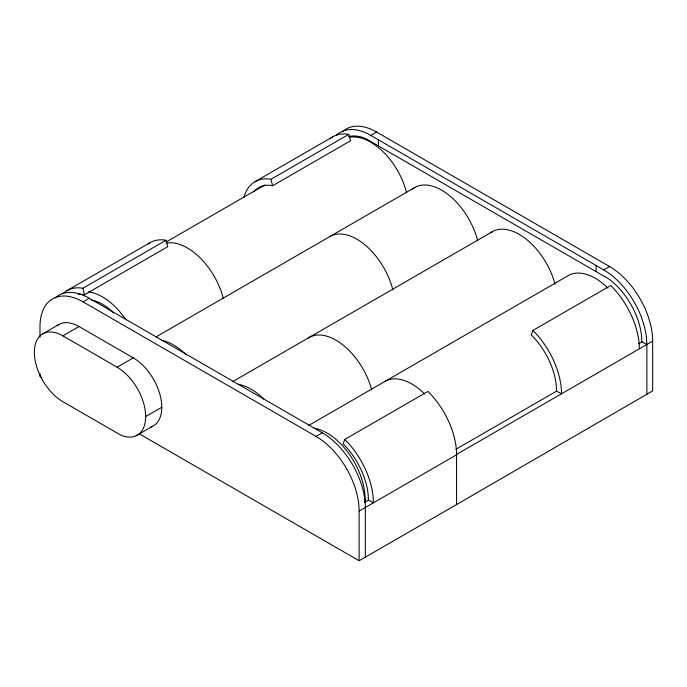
<?xml version="1.0" encoding="UTF-8"?>
<svg xmlns="http://www.w3.org/2000/svg" width="687" height="687" viewBox="0 0 687 687"><rect width="100%" height="100%" fill="white"/><g stroke="black" fill="none" stroke-linecap="round" stroke-linejoin="round"><path stroke-width="1.03" d="M344.719 439.465L343.122 443.974L344.917 445.708A53.895 31.113 60 0 1 368.112 494.013L368.455 500.136L373.419 502.815L456.597 454.794A60.928 35.174 60 0 0 430.002 393.479L427.898 391.444L344.719 439.465L346.823 441.501A60.928 35.174 60 0 1 373.419 502.815L359.121 510.999L359.121 560.747L456.597 504.541L456.597 454.794M532.837 330.481L531.24 334.99L533.035 336.724A53.895 31.113 60 0 1 556.23 385.029L556.564 391.152L561.528 393.831A60.928 35.174 60 0 0 534.933 332.517L532.837 330.481L610.691 285.534L612.795 287.57A60.928 35.174 60 0 1 639.391 348.884M456.314 454.579L652.65 341.156A60.928 35.174 60 0 0 609.567 266.539L376.596 132.033A60.928 35.174 60 0 0 342.418 131.758M456.597 504.541L652.65 390.903L652.65 341.156M255.014 181.694L332.869 136.739M66.897 290.67L150.075 242.648M243.859 197.555A60.928 35.174 60 0 1 268.986 178.981L270.893 179.333L348.747 134.377L350.542 140.766L272.687 185.713L270.893 185.378A53.895 31.113 60 0 0 253.795 191.716M63.178 293.418A60.928 35.174 60 0 1 80.877 287.956L82.775 288.308L165.953 240.287L167.748 246.676L84.57 294.697L82.775 294.362A53.895 31.113 60 0 0 78.309 294.328M166.022 242.064L265.07 184.88M336.587 135.124A60.928 35.174 60 0 1 370.765 135.399L376.596 132.033M39.983 337.334L39.983 326.746A60.928 35.174 60 0 1 83.067 301.876L89.293 298.278L322.272 432.784A60.928 35.174 60 0 1 365.347 507.401L365.347 557.148M42.697 333.856L58.842 324.53M161.797 407.245L145.653 416.562A40.696 23.495 60 0 1 120.869 435.172L62.852 401.672A40.301 23.272 60 0 1 34.35 352.311A40.301 23.272 60 0 1 62.852 335.849L78.996 326.531L133.295 357.875A40.301 23.272 60 0 1 161.797 407.245A40.696 23.495 60 0 1 150.582 427.091M155.932 336.965L414.811 187.508M62.852 335.849L117.151 367.202L133.295 357.875M136.189 435.738L152.334 426.412M232.515 381.714L492.347 231.699M308.497 425.579L568.329 275.564A53.732 31.018 60 0 1 607.935 288.128M370.765 135.399L603.736 269.905L609.567 266.539M83.067 301.876L316.037 436.374L322.272 432.784M455.97 449.238L556.564 391.152M638.584 343.801L641.916 341.877L646.879 344.556L646.879 394.304M364.866 502.171L368.455 500.136M348.747 134.377L346.849 134.025A60.928 35.174 60 0 0 330.576 138.285M165.953 240.287L164.056 239.935A60.928 35.174 60 0 0 147.782 244.194M41.838 377.567L39.983 376.493L39.983 373.316M139.246 433.806L359.121 560.747M270.893 179.333L272.687 185.713M82.775 288.308L84.57 294.697M646.879 344.556L646.45 337.815A60.928 35.174 60 0 0 603.736 269.905M641.916 341.877L641.521 335.72A53.895 31.113 60 0 0 608.708 278.896L365.793 138.645A53.895 31.113 60 0 0 348.567 136.558M596.161 265.526L596.161 271.262M378.339 139.77L378.339 145.498M314.079 428.173A53.732 31.018 60 0 1 364.934 502.197M385.046 381.379A53.732 31.018 60 0 1 424.66 393.943M117.151 367.202A40.301 23.272 60 0 1 145.653 416.562M57.167 325.681A40.301 23.272 60 0 1 78.996 326.531M412.312 189.243A53.732 31.018 60 0 1 448.577 194.885A53.732 31.018 60 0 1 477.714 240.965M329.958 236.491A53.732 31.018 60 0 1 392.861 289.957M161.6 340.297A53.732 31.018 60 0 1 186.289 354.87M55.115 298.003A60.928 35.174 60 0 1 89.293 298.278M316.037 436.374A60.928 35.174 60 0 1 359.121 510.999M238.097 384.308A53.732 31.018 60 0 1 263.825 399.061M307.372 338.622A53.732 31.018 60 0 1 371.727 389.993M490.655 232.807A53.732 31.018 60 0 1 555.002 284.178M88.46 291.923A53.732 31.018 60 0 1 125.919 319.781M166.237 243.138A53.732 31.018 60 0 1 223.378 298.725M91.345 300.185A44.724 25.823 60 0 1 113.527 312.954M349.511 137.323A53.732 31.018 60 0 1 406.652 192.91"/></g></svg>
